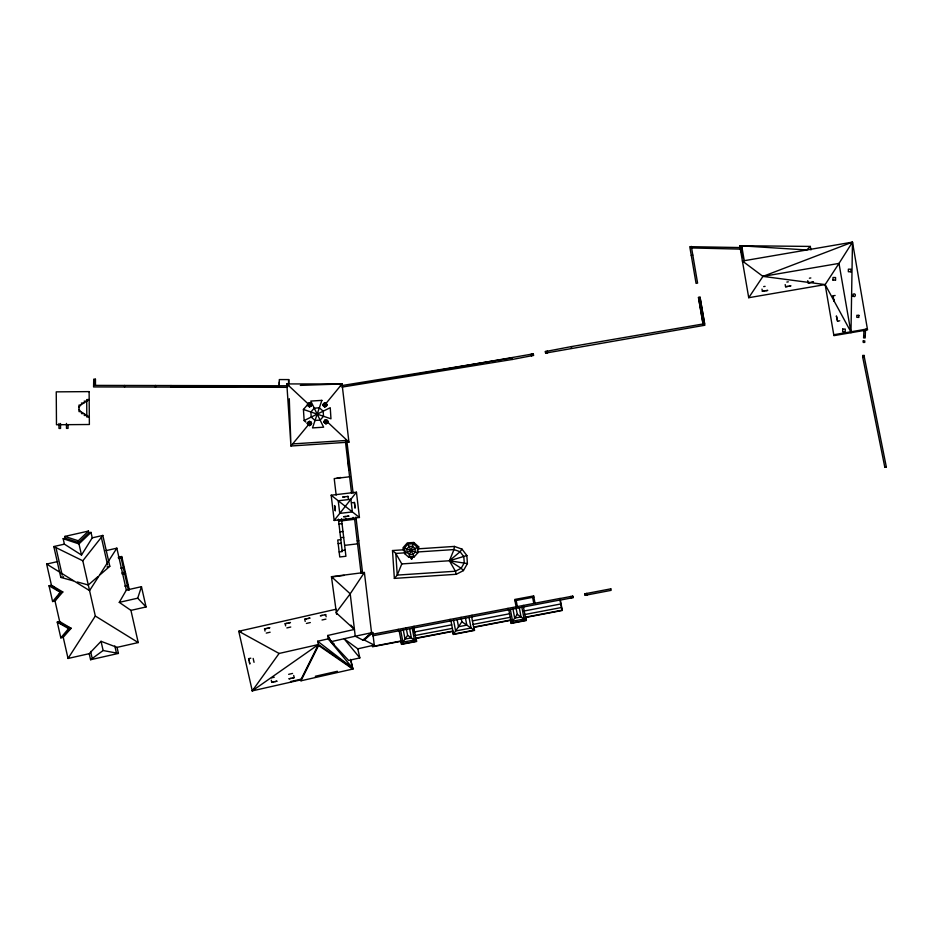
<?xml version="1.0" encoding="UTF-8"?>
<svg xmlns="http://www.w3.org/2000/svg" width="933" height="933" viewBox="0 0 933 933"><rect width="100%" height="100%" fill="white"/><g stroke="black" fill="none" stroke-linecap="round" stroke-linejoin="round"><path stroke-width="1.4" d="M95.259 385.387L95.283 379.183M95.458 385.399L95.469 379.195L93.732 379.183L93.58 386.938L287.469 387.335M124.59 387.008L124.59 385.457M155.379 387.067L155.379 385.516M155.589 387.067L155.601 385.516M170.879 387.102L170.879 385.551M279.259 385.772L279.27 382.087M288.822 383.311L288.833 379.591L279.317 379.568L279.2 385.772M865.218 336.416L863.678 336.265L864.04 329.489M832.971 280.157L833.006 277.498L835.571 277.533L835.536 280.192M850.908 271.865L850.943 269.205L848.377 269.171L848.342 271.736L850.908 271.771M853.089 296.216L853.124 294.105C856.296 292.414 855.958 298.14 853.089 296.297M858.861 315.307L858.838 317.43L856.809 317.313L856.832 315.284L858.861 315.401M862.687 357.106L862.698 355.415L864.331 355.426L864.308 357.129L862.687 357.036L884.834 467.34L886.35 467.036L864.238 356.744L862.71 357.047M863.258 340.872L863.235 342.446L864.751 342.399L864.774 340.883L863.258 340.942M863.678 336.335L863.596 337.886L865.148 337.956L865.556 329.221M288.519 384.548L288.624 379.591M825.157 284.588L748.721 297.709L762.937 276.39L839 263.409L825.157 284.588L833.915 335.647L867.55 329.874L852.482 242.125L839 263.409L850.826 331.798L825.157 284.588L762.937 276.39L742.423 261.018L852.482 242.125L850.978 332.719M454.406 546.423L453.974 549.56L449.426 560.745L455.409 571.229L456.26 574.285L463.421 570.599L467.398 563.59L466.862 555.543L461.998 549.129L454.406 546.423L418.789 548.791L417.331 550.447M119.284 602.356L137.711 598.181L141.466 586.682L126.34 590.099L119.284 602.356L130.935 610.38L138.224 642.569L117.057 647.362L101.044 641.321L89.218 653.671L68.039 658.465L63.234 637.286L71.048 628.317L59.677 621.553L57.251 622.113L60.82 637.834L63.234 637.286M408.724 557.223L404.642 553.607L404.316 548.161L407.931 544.079L413.377 543.752L417.459 547.368L417.786 552.814L414.17 556.896L408.724 557.223L413.82 542.481L418.672 546.785L418.789 548.791M392.501 550.54L395.802 553.432L401.785 563.917L397.248 575.101L394.356 578.402L392.501 550.54L403.173 549.829L405.109 551.135M308.578 403.651L308.508 405.797L310.666 405.773L311.109 404.724L309.593 402.648L308.205 403.266L307.598 404.689L308.17 406.135L309.604 406.741L311.039 406.158L311.645 404.735L311.062 403.289L309.639 402.683L307.377 404.817M307.995 423.442L308.485 422.346L310.596 422.357L310.572 424.468L308.415 424.492L308.042 423.395L308.461 424.445M325.979 405.983L326.48 404.875L324.999 403.383L323.448 404.899L324.976 406.356L327.04 404.934L324.871 402.893M327.098 422.754L324.987 422.731L325.011 420.631L327.121 420.655L327.051 422.801M410.17 557.059L411.605 559.264L412.759 556.884M350.633 659.398L352.826 669.043L300.997 680.787L318.596 645.461L317.64 641.251L328.229 638.848L334.224 644.073M62.814 591.989L51.443 585.248L49.029 585.796L52.598 601.528L55.012 600.98L62.814 591.989L60.353 592.28L55.012 600.98L60.085 623.372M81.498 555.042L92.239 537.84L91.002 532.393L88.88 532.871L78.675 542.598L65.287 538.224L63.164 538.703L64.4 544.149L81.498 555.042L78.978 543.916L63.164 538.703M126.34 590.099L116.847 548.172L89.556 590.612L46.65 564.068L51.443 585.248L60.353 592.28L52.598 601.528M68.039 658.465L95.318 616.025L82.804 560.78L102.828 535.437L109.814 566.308L100.123 574.716M336.603 614.276L331.448 576.699L364.395 572.465L350.213 593.808L336.078 612.701L354.435 629.425L327.763 635.466L328.229 638.848L352.616 668.133L318.386 644.563L279.095 653.462L252.26 690.875L238.755 631.268L336.067 609.226M399.149 630.766L401.68 644.015L407.604 635.315L406.17 627.839M450.954 620.853L453.485 634.113L461.858 621.775L461.019 617.354M508.812 609.797L511.354 623.057L517.267 614.346L516.124 608.398M461.998 549.129L460.086 551.73L449.426 560.745L401.785 563.917M79.002 407.255L80.611 405.085L89.183 399.569L86.699 399.592L86.827 417.016L89.311 416.993L80.658 411.605L79.025 409.459M334.177 520.474L356.441 492.216L331.18 495.213L334.177 520.474L359.438 517.477L356.441 492.216M310.806 421.891L290.956 446.009L348.942 442.149L342.038 383.953L286.828 383.929L290.956 446.009L289.277 398.694M326.34 403.021L342.038 383.953L300.321 385.387M68.587 628.609L60.82 637.834L71.048 628.317L57.251 622.113L68.587 628.609L71.048 628.317M305.942 422.148L304.146 420.561L303.423 409.447L307.097 405.26M340.382 385.807L342.038 383.953M810.929 249.939L810.322 246.417L806.788 249.974L739.787 245.729L748.721 297.709M309.464 406.951L311.68 404.782M322.748 404.98L324.964 402.811L326.433 403.453L327.016 404.887L326.41 406.31L324.964 406.893L323.541 406.287L322.958 404.852L323.564 403.418L325.011 402.846M307.284 423.512L309.499 421.343L310.981 421.984L311.552 423.43L310.946 424.853L309.511 425.436L308.088 424.818L307.505 423.384L308.112 421.961L309.546 421.378L311.587 423.477L309.371 425.646L307.284 423.512L309.464 425.565M324.836 407.103L322.83 404.899M310.596 422.357L310.969 423.465M323.809 421.809L325.011 420.631M324.521 421.728L324.987 422.731M327.121 420.655L328.113 421.763L325.897 423.932L323.903 421.716M78.978 543.916L91.002 532.393M78.675 542.598L78.267 540.778L88.472 531.064L88.88 532.871M331.087 641.682L355.24 636.213L363.03 640.178L364.313 640.026L372.757 632.481L374.261 645.1L357.782 648.832L344.055 638.743L359.846 657.905L348.65 660.447L331.087 641.682L327.763 635.466L330.993 641.263M252.26 690.875L318.386 644.563L300.799 679.877L252.26 690.875L254.208 689.16M97.977 576.582L88.285 584.991L77.287 581.959M89.218 653.671L90.583 659.724L103.131 650.523L118.421 653.415L117.057 647.362M742.003 247.607L740.312 248.761L744.254 260.704L742.003 247.607L739.787 245.729L810.322 246.417M304.146 420.561L330.247 407.698L330.97 418.812L303.423 409.447M404.642 553.607L418.672 546.785M308.531 403.697L310.677 403.674M762.937 276.39L852.482 242.125M466.862 555.543L449.426 560.745L461.182 568.267L463.421 570.599M884.834 467.34L886.315 466.885M293.697 675.457L294.187 677.626L292.332 678.058M292.542 673.439L288.647 674.326M275.235 681.58L277.089 681.148L271.76 682.361L271.27 680.192M285.638 625.903L285.136 623.734L287.096 623.291M305.208 621.436L304.706 619.267L306.665 618.824M322.27 615.36L320.322 615.803L325.652 614.59L326.153 616.771M265.03 631.093L264.529 628.924L266.488 628.48M286.851 627.921L290.746 627.023M306.421 623.442L310.316 622.556M322.025 619.99L325.92 619.104M266.243 633.099L270.138 632.212M833.752 299.376L834.149 301.289L832.936 295.959L835.105 295.458M836.866 317.931L836.365 315.925L837.577 321.267L839.747 320.765M65.287 538.224L64.878 536.405L88.472 531.064M73.171 580.816L60.808 577.41L53.811 546.551L64.4 544.149M92.239 537.84L102.828 535.437M46.65 564.068L57.671 561.573M105.989 550.633L116.847 548.172M118.304 557.281L121.745 556.476L129.36 590.088M118.456 557.992L121.908 557.211M118.549 558.4L122.001 557.619M60.808 577.41L63.607 576.769M107.015 566.937L109.814 566.308M120.765 568.162L124.217 567.381M121.861 573.014L125.314 572.221M122.106 574.087L125.558 573.305M124.835 586.122L128.287 585.341M130.935 610.38L146.061 606.951L141.466 586.682M90.583 659.724L118.421 653.415M285.136 623.734L290.478 622.521L288.519 622.964M304.706 619.267L310.048 618.054L308.088 618.497M264.529 628.924L269.87 627.711L267.911 628.154M249.438 662.092L249.834 664.004L248.621 658.675L250.79 658.185M274.244 677.23L271.55 677.848M294.187 677.626L288.857 678.839L290.909 678.384M315.307 676.273L337.384 671.27M324.929 614.754L325.652 614.59M273.812 681.906L271.76 682.361M862.78 357.432L864.296 357.071M700.018 297.161L704.578 323.716L571.299 346.598L545.315 351.566L545.607 353.094L704.87 325.244L700.007 297.161L698.479 297.417L703.05 323.984L698.479 297.417M512.124 359.497L533.583 355.391L533.291 353.864L341.991 387.102L512.124 359.497L511.832 357.969L341.805 385.574M533.629 595.93L514.724 599.464L516.124 606.823M514.958 600.724L533.851 597.108M372.512 634.277L560.022 598.426L562.319 610.462L525.757 617.459L526.34 620.503L511.109 623.419L510.444 619.99M560.045 598.543L572.804 596.105L573.095 597.633L560.336 600.071M372.675 635.828L560.313 599.942M413.167 628.084L414.252 631.991L451.712 624.83M472.425 620.865L509.57 613.762M524.194 610.975L560.768 603.978M415.208 635.478L452.388 628.375M473.101 624.41L510.246 617.308M524.882 614.509L561.444 607.523M372.547 646.429L401.097 640.971M415.733 638.172L452.902 631.07M473.626 627.104L510.771 620.002M525.396 617.214L561.958 610.217L559.998 600.001M400.852 641.333L372.582 646.744L372.395 645.204M415.791 638.487L452.657 631.431M473.987 627.349L510.549 620.363M401.68 644.015L416.305 641.228L413.774 627.967M453.485 634.113L474.197 630.16L471.666 616.9M511.354 623.057L525.979 620.258L523.436 606.998M789.038 286.221L790.962 285.836L785.574 286.758L785.201 284.565M765.853 290.746L767.777 290.373L762.389 291.294L762.004 289.102M811.582 282.349L813.506 281.964L808.118 282.886L807.745 280.693M691.236 255.362L692.764 255.094M786.846 282.069L788.292 281.824M809.401 278.197L810.835 277.952M763.66 286.606L765.095 286.361M833.764 334.737L867.398 328.964M810.147 282.594L808.118 282.886M787.604 286.466L785.574 286.758M764.407 291.003L762.389 291.294M333.338 576.769L336.416 576.372M338.096 576.151L344.172 575.369M350.353 469.824L348.814 469.999L346.959 441.834L353.106 493.102M337.105 477.953L340.953 477.498M349.607 476.786L334.212 478.606L336.16 495.096M338.632 521.197L356.196 519.11M338.959 523.961L342.038 523.6M339.904 531.857L342.982 531.495M340.592 537.711L343.671 537.35M340.825 539.647L337.746 540.009L339.752 556.989L345.921 556.255L341.466 518.771M357.211 540.86L358.75 540.673M338.178 543.647L341.256 543.274M344.627 545.362L357.561 543.834M342.108 550.528L345.198 550.167M339.157 551.951L342.236 551.59L338.387 519.145M360.931 572.279L362.482 572.092M344.72 496.799L342.633 497.044L348.067 496.426L348.312 498.642M345.653 516.485L343.566 516.719L349 516.112L347.099 516.322M352.207 502.724L354.423 502.467L355.03 507.914L354.423 502.467M347.391 496.508L348.067 496.426M346.866 440.423L292.682 443.91M405.12 552.814L395.802 553.432L397.248 575.101L455.409 571.229L461.182 568.267L464.237 562.867L463.829 556.674L460.086 551.73L453.974 549.56L417.284 551.998M394.356 578.402L456.26 574.285M413.82 542.481L407.348 542.866L403.044 547.718L403.173 549.829L405.354 551.765M84.133 401.178L86.711 401.155M81.369 403.079L83.76 403.056M80.611 405.085L78.99 405.097L79.037 411.616L80.658 411.605M81.439 413.611L83.842 413.587M84.238 415.465L86.816 415.442M93.592 385.387L287.364 385.784L171.089 387.102L171.042 385.551M832.971 280.063L835.536 280.098M740.592 247.56L689.767 246.674L696.065 283.375L697.592 283.107L691.33 246.394L691.295 247.945L741.968 249.158M449.426 560.745L467.398 563.59M241.25 631.979L238.755 631.268L279.095 653.462M64.878 536.405L78.267 540.778M404.316 548.161L417.786 552.814M53.811 546.551L82.804 560.78M364.313 640.026L374.261 645.1M49.029 585.796L60.353 592.28M95.318 616.025L138.224 642.569M517.267 614.346L525.979 620.258M461.858 621.775L474.197 630.16M407.604 635.315L416.305 641.228M318.596 645.461L352.826 669.043L350.68 659.678M317.64 641.251L352.616 668.133M331.18 495.213L359.438 517.477M331.448 576.699L350.213 593.808L355.24 636.213L372.757 632.481L363.03 640.178L371.532 632.621L364.395 572.465M310.747 406.31L286.828 383.929L288.822 385.796M327.296 421.833L348.942 442.149M307.47 404.735L309.546 406.87M137.711 598.181L146.061 606.951M350.866 625.11L354.435 629.425M414.252 631.991L414.719 632.912M407.931 544.079L414.17 556.896M351.216 665.112L352.826 669.043M832.936 295.959L833.437 297.954M248.621 658.675L249.123 660.669M253.17 658.43L254.044 662.325M357.782 648.832L359.846 657.905M350.388 666.733L350.598 667.643M300.997 680.787L300.659 679.271L290.56 681.557L290.688 682.163M128.381 590.309L120.835 556.686M101.417 537.665L107.587 564.897M114.829 645.963L116.193 652.015M101.044 641.321L103.131 650.523M90.618 651.444L91.994 657.497M56.038 547.951L62.208 575.183M837.181 319.343L837.577 321.267M571.299 346.598L571.591 348.126M547.344 351.181L547.636 352.697M547.041 351.24L547.333 352.756L545.478 351.531L545.77 353.059M545.793 351.473L546.085 353.001M586.845 593.423L587.137 594.939M586.542 593.481L586.834 594.997M585.294 593.715L585.586 595.242M584.991 593.773L585.283 595.301M533.151 353.899L533.443 355.415M532.626 353.992L532.918 355.52M531.378 354.225L531.67 355.753M531.075 354.283L531.367 355.811M572.652 596.129L572.944 597.656M570.891 596.467L571.183 597.995M570.576 596.525L570.868 598.053M533.618 595.86L535.017 603.208M532.638 597.342L533.804 603.441M523.425 605.424L523.716 606.94M522.818 605.54L523.11 607.056M521.885 607.29L524.124 618.999L512.602 621.203L510.363 609.494M519.296 607.791L521.034 616.9L514.701 618.112L512.963 609.004M516.182 600.49L517.349 606.59M515.669 606.905L515.961 608.421M507.914 608.386L508.205 609.914M471.981 615.255L472.273 616.783M473.929 627.046L474.57 630.405L453.24 634.475L452.587 631.046M469.031 617.401L471.06 628.026L455.619 630.976L453.59 620.352M465.462 618.078L466.803 625.133L458.511 626.719L457.158 619.675M414.089 626.323L414.38 627.851M416.036 638.114L416.678 641.472L401.435 644.388L400.793 641.029M413.261 626.486L413.552 628.002M412.223 628.259L414.462 639.968L402.939 642.172L400.7 630.463M409.634 628.76L411.371 637.869L405.039 639.082L403.289 629.973M398.251 629.355L398.543 630.883M355.951 517.057L362.599 573.13M345.478 441.927L351.566 493.277M354.657 519.296L361.059 573.329M353.152 517.395L353.397 519.448M345.886 518.247L346.131 520.299M411.453 556.919L411.605 559.264M68.016 424.655L68.051 428.375L66.5 428.387L66.453 423.43M60.505 423.477L60.552 428.434L59.001 428.445L58.954 423.489M842.697 329.057L842.662 331.716L845.228 331.751L845.263 329.092L842.697 329.057M321.873 400.362L312.508 427.909L323.623 427.186L310.771 401.085L321.873 400.362M324.637 420.247L324.031 421.669L324.602 423.115L326.037 423.722L327.471 423.139L328.078 421.716L327.495 420.27L326.072 419.663L324.637 420.247M314.246 408.153L310.887 411.989L311.214 417.074L315.051 420.445L320.147 420.118L323.506 416.281L323.18 411.185L319.343 407.814L314.246 408.153M409.109 546.493L406.846 549.036L407.056 552.429L409.599 554.692L412.992 554.482L415.243 551.939L415.045 548.546L412.503 546.283L409.109 546.493M610.812 588.84L584.828 593.808L585.119 595.324L611.103 590.356L610.812 588.84M350.878 499.283L338.247 500.776L339.74 513.407L352.371 511.914L350.878 499.283M89.125 391.615L56.248 391.86L56.481 424.748L89.37 424.503L89.125 391.615M334.702 506.234L334.527 505.511L335.32 510.922L334.702 506.234M450.336 620.97L450.009 619.465L450.336 620.97"/></g></svg>
